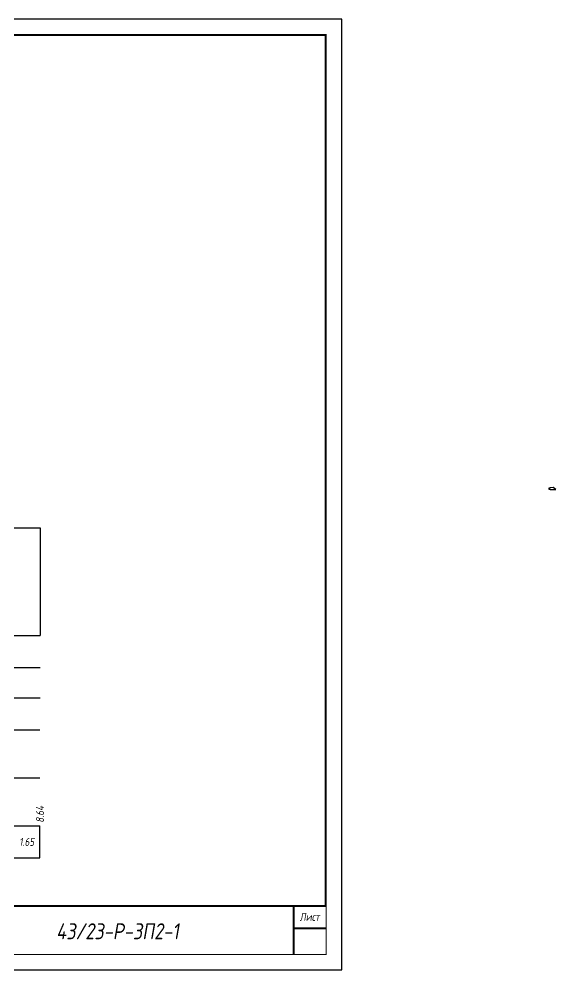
# Model space of a CAD drawing. Extents: x -717 to 1451, y -133302 to 233.
# Drawn here: x 289.2 to 456.8, y -99532.4 to -99235.4 of the extents above; entities that cross this region are included whole.
import ezdxf
from ezdxf.enums import TextEntityAlignment as Align

# ---------------------------------------------------------------- set-up
doc = ezdxf.new("R2010")
doc.units = 0
for name, color, linetype in [('Зарамочное оформление', 7, 'Continuous'), ('Код_510', 7, 'Continuous'), ('Таблица', 7, 'Continuous'), ('Черный поперечник', 3, 'Continuous')]:
    doc.layers.add(name, color=color, linetype=linetype)
doc.layers.add('Контур_2570', color=7, linetype='Continuous', true_color=0x80ff00)
doc.layers.add('Объём_2563', color=7, linetype='Continuous', true_color=0xff8000)
doc.styles.add('М', font='romand.shx', dxfattribs={"width": 0.8, "oblique": 10, "height": 2.5})

# ---------------------------------------------------------------- blocks, each defined once
blk = doc.blocks.new('Штамп')
at = {"linetype": 'Continuous'}
blk.add_wipeout([(199.95, -411.25), (384.95, -411.25), (384.95, -426.25), (199.95, -426.25)], dxfattribs=at).dxf.layer = 'Зарамочное оформление'
at = {"layer": 'Зарамочное оформление', "linetype": 'Continuous', "lineweight": -3, "const_width": 0.6, "flags": 128}
for points in [[(199.95, -426.25), (199.95, -411.25), (384.95, -411.25)], [(209.95, -411.25), (209.95, -426.25)], [(219.95, -411.25), (219.95, -426.25)], [(229.95, -411.25), (229.95, -426.25)], [(239.95, -411.25), (239.95, -426.25)], [(254.95, -411.25), (254.95, -426.25)], [(264.95, -411.25), (264.95, -426.25)], [(374.95, -411.25), (374.95, -426.25)], [(199.95, -416.25), (264.95, -416.25)], [(374.95, -418.25), (384.95, -418.25)], [(199.95, -421.25), (264.95, -421.25)]]:
    blk.add_lwpolyline(points, dxfattribs=at)
at = {"linetype": 'Continuous', "insert": (319.95, -419.17), "char_height": 5, "width": 110, "attachment_point": 5, "style": 'М'}
blk.add_mtext('{\\Q10;\\W0.8;43/23-Р-ЗП2-1}', dxfattribs=at)
at = {"layer": 'Зарамочное оформление', "linetype": 'Continuous', "style": 'М', "oblique": 10}
for s, width, p in [('Лист', 0.8, (379.95, -414.66)), ('Изм.', 0.8, (204.95, -423.75)), ('Кол.уч.', 0.7, (214.95, -423.75)), ('Лист', 0.8, (224.95, -423.75)), ('N док.', 0.7, (235.28, -423.75)), ('Подпись', 0.8, (247.45, -423.75)), ('Дата', 0.8, (259.95, -423.75))]:
    blk.add_text(s, height=2.5, dxfattribs=dict(at, width=width)).set_placement(p, align=Align.MIDDLE_CENTER)
blk = doc.blocks.new('шифр')
blk.add_blockref('Штамп', (0, -99161))

msp = doc.modelspace()

# ---------------------------------------------------------------- linework, layer by layer
at = {"flags": 128}
msp.add_lwpolyline([(-30.054, -99532.421), (389.946, -99532.421), (389.946, -99235.421), (-30.054, -99235.421)], close=True, dxfattribs=at)
at = {"const_width": 0.6, "flags": 128}
msp.add_lwpolyline([(-10.054, -99527.421), (384.946, -99527.421), (384.946, -99240.421), (-10.054, -99240.421)], close=True, dxfattribs=at)
at = {"layer": 'Код_510'}
msp.add_line((295.705, -99497.421), (295.705, -99487.421), dxfattribs=at)
at = {"layer": 'Контур_2570', "flags": 128}
msp.add_lwpolyline([(80, -99408.75), (85.397, -99405.076), (98.669, -99403.37), (102.797, -99403.152), (102.797, -99403.152), (129.844, -99384.771), (138.428, -99378.376), (138.428, -99377.626), (139.103, -99377.636), (144.46, -99377.499), (144.96, -99378.249), (181.402, -99376.879), (187.5, -99376.639), (191.16, -99376.523), (193.715, -99376.442), (230.062, -99375.235), (230.562, -99374.86), (231.915, -99374.86), (239.259, -99374.724), (246.959, -99378.224), (287.524, -99394.316), (295.76, -99394.296)], dxfattribs=at)
at = {"layer": 'Объём_2563', "color": 250, "flags": 128}
msp.add_lwpolyline([(454.868, -99382.226), (455.043, -99382.401), (456.844, -99382.347), (455.968, -99381.763), (455.068, -99381.79), (455.069, -99381.956), (454.568, -99381.956), (454.568, -99382.235), (454.868, -99382.226)], dxfattribs=at)
at = {"layer": 'Таблица'}
for p, q in [((80, -99428), (295.76, -99428)), ((80, -99438), (295.76, -99438)), ((80, -99447.421), (295.76, -99447.421)), ((79.946, -99457.421), (295.705, -99457.421)), ((79.946, -99472.421), (295.705, -99472.421)), ((79.946, -99487.421), (295.705, -99487.421)), ((79.946, -99497.421), (295.705, -99497.421))]:
    msp.add_line(p, q, dxfattribs=at)
at = {"layer": 'Черный поперечник', "color": 7}
msp.add_line((295.76, -99394.296), (295.76, -99428), dxfattribs=at)
at = {"layer": 'Черный поперечник', "flags": 128}
msp.add_lwpolyline([(80, -99408), (85.397, -99404.326), (98.669, -99402.62), (102.797, -99402.402), (129.844, -99384.021), (138.428, -99377.626), (139.103, -99377.636), (144.46, -99377.499), (144.96, -99378.249), (181.402, -99376.879), (187.5, -99376.639), (191.16, -99376.523), (193.715, -99376.442), (230.062, -99375.235), (230.562, -99374.86), (231.915, -99374.86), (239.259, -99374.724), (246.959, -99378.224), (287.524, -99394.316), (295.76, -99394.296)], dxfattribs=at)

# ---------------------------------------------------------------- texts
at = {"linetype": 'Continuous', "style": 'М', "oblique": 10, "width": 0.8}
msp.add_text('325', height=2.5, dxfattribs=at).set_placement((380.312, -99523.509), align=Align.MIDDLE)
at = {"layer": 'Код_510', "style": 'М', "oblique": 10, "width": 0.8}
msp.add_text('8.64', height=2.5, rotation=90, dxfattribs=at).set_placement((295.705, -99486.421), align=Align.MIDDLE_LEFT)
msp.add_text('1.65', height=2.5, dxfattribs=at).set_placement((291.588, -99492.421), align=Align.MIDDLE_CENTER)

# ---------------------------------------------------------------- next in the draw order: block references
msp.add_blockref('шифр', (0, 59.829))

doc.saveas('drawing.dxf')
